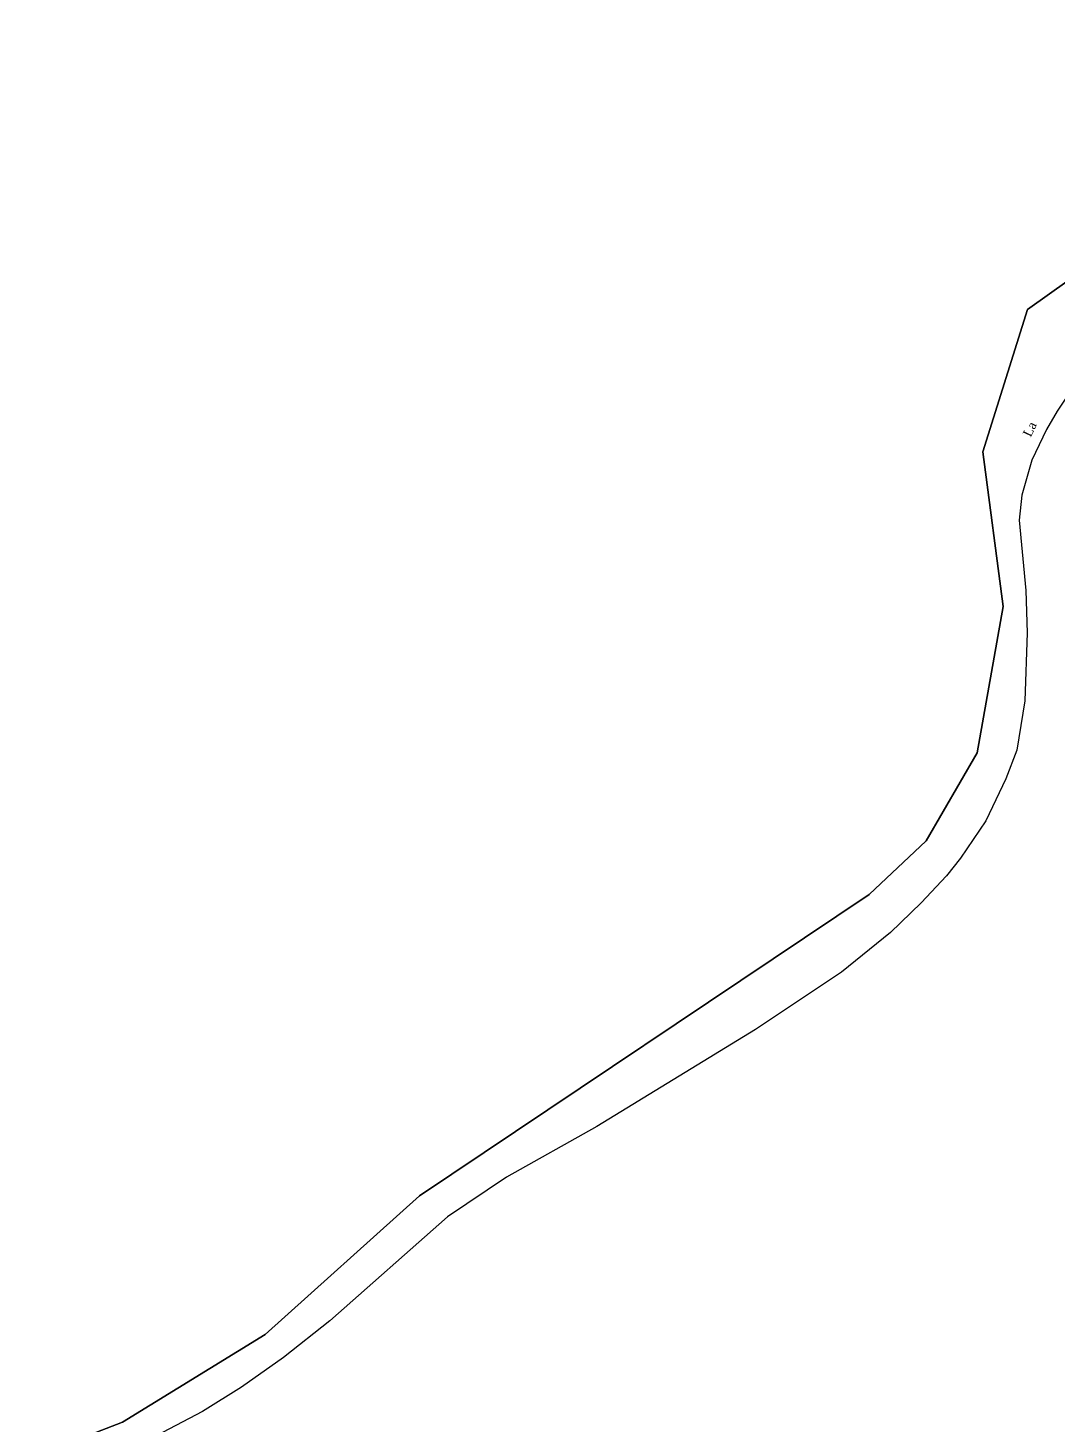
# Model space of a CAD drawing. Extents: x 1205702 to 1209329, y 6150197 to 6152796.
# Drawn here: x 1206072.2 to 1206407.7, y 6151785.9 to 6152241.1 of the extents above; entities that cross this region are included whole.
import ezdxf

# ---------------------------------------------------------------- set-up
doc = ezdxf.new("R2010")
doc.units = 0
doc.linetypes.add('CONTINU', pattern=[0])
for name, color, linetype in [('1LIEUDIT', 7, 'CONTINU'), ('1PARCELLE', 7, 'CONTINU'), ('1SECTION', 7, 'CONTINU'), ('1SUBDSECT', 7, 'CONTINU'), ('1TRONFLUV', 7, 'CONTINU'), ('3TRONFLUVTEX', 7, 'CONTINU')]:
    doc.layers.add(name, color=color, linetype=linetype)
doc.styles.get("Standard").update_dxf_attribs({"font": 'Times New Roman'})

msp = doc.modelspace()

# ---------------------------------------------------------------- linework, layer by layer
at = {"layer": '1LIEUDIT'}
msp.add_lwpolyline([(1206526.56, 6152241.09), (1206397.68, 6152149.36), (1206383.12, 6152103.02), (1206389.83, 6152052.65), (1206381.36, 6152004.91), (1206364.72, 6151976.25), (1206346.16, 6151958.8), (1206199.77, 6151860.64), (1206149.41, 6151815.44), (1206103.05, 6151786.85), (1206072.21, 6151774.98)], dxfattribs=at)
at = {"layer": '1PARCELLE'}
msp.add_lwpolyline([(1206414.46, 6152126.78), (1206407.38, 6152116.26), (1206403.94, 6152110.32), (1206399.13, 6152100.28), (1206395.91, 6152088.93), (1206394.99, 6152080.7), (1206397.15, 6152057.79), (1206397.64, 6152043.98), (1206396.8, 6152021.88), (1206394.2, 6152005.77), (1206390.68, 6151996.52), (1206384.11, 6151982.8), (1206375.88, 6151970.66), (1206371.3, 6151964.84), (1206363.08, 6151956.03), (1206353.15, 6151946.45), (1206337.14, 6151933.52), (1206309.16, 6151914.79), (1206257.43, 6151883.21), (1206228.09, 6151866.7), (1206208.81, 6151853.75), (1206170.52, 6151819.89), (1206155.44, 6151807.91), (1206141.78, 6151798.28), (1206129.05, 6151790.35), (1206100.74, 6151775.46)], dxfattribs=at)
at = {"layer": '1SECTION'}
msp.add_lwpolyline([(1206072.21, 6151774.98), (1206103.05, 6151786.85), (1206149.41, 6151815.44), (1206199.77, 6151860.64), (1206346.16, 6151958.8), (1206364.72, 6151976.25), (1206381.36, 6152004.91), (1206389.83, 6152052.65), (1206383.12, 6152103.02), (1206397.68, 6152149.36), (1206526.56, 6152241.09)], dxfattribs=at)
at = {"layer": '1SUBDSECT'}
msp.add_lwpolyline([(1206072.21, 6151774.98), (1206103.05, 6151786.85), (1206149.41, 6151815.44), (1206199.77, 6151860.64), (1206346.16, 6151958.8), (1206364.72, 6151976.25), (1206381.36, 6152004.91), (1206389.83, 6152052.65), (1206383.12, 6152103.02), (1206397.68, 6152149.36), (1206526.56, 6152241.09)], dxfattribs=at)
at = {"layer": '1TRONFLUV'}
for points in [[(1206072.21, 6151774.98), (1206103.05, 6151786.85), (1206149.41, 6151815.44), (1206199.77, 6151860.64), (1206346.16, 6151958.8), (1206364.72, 6151976.25), (1206381.36, 6152004.91), (1206389.83, 6152052.65), (1206383.12, 6152103.02), (1206397.68, 6152149.36), (1206526.56, 6152241.09)], [(1206414.46, 6152126.78), (1206407.38, 6152116.26), (1206403.94, 6152110.32), (1206399.13, 6152100.28), (1206395.91, 6152088.93), (1206394.99, 6152080.7), (1206397.15, 6152057.79), (1206397.64, 6152043.98), (1206396.8, 6152021.88), (1206394.2, 6152005.77), (1206390.68, 6151996.52), (1206384.11, 6151982.8), (1206375.88, 6151970.66), (1206371.3, 6151964.84), (1206363.08, 6151956.03), (1206353.15, 6151946.45), (1206337.14, 6151933.52), (1206309.16, 6151914.79), (1206257.43, 6151883.21), (1206228.09, 6151866.7), (1206208.81, 6151853.75), (1206170.52, 6151819.89), (1206155.44, 6151807.91), (1206141.78, 6151798.28), (1206129.05, 6151790.35), (1206100.74, 6151775.46)]]:
    msp.add_lwpolyline(points, dxfattribs=at)

# ---------------------------------------------------------------- texts
at = {"layer": '3TRONFLUVTEX'}
msp.add_text('La', height=3, rotation=64.3, dxfattribs=at).set_placement((1206398.74, 6152107.58))

doc.saveas('drawing.dxf')
